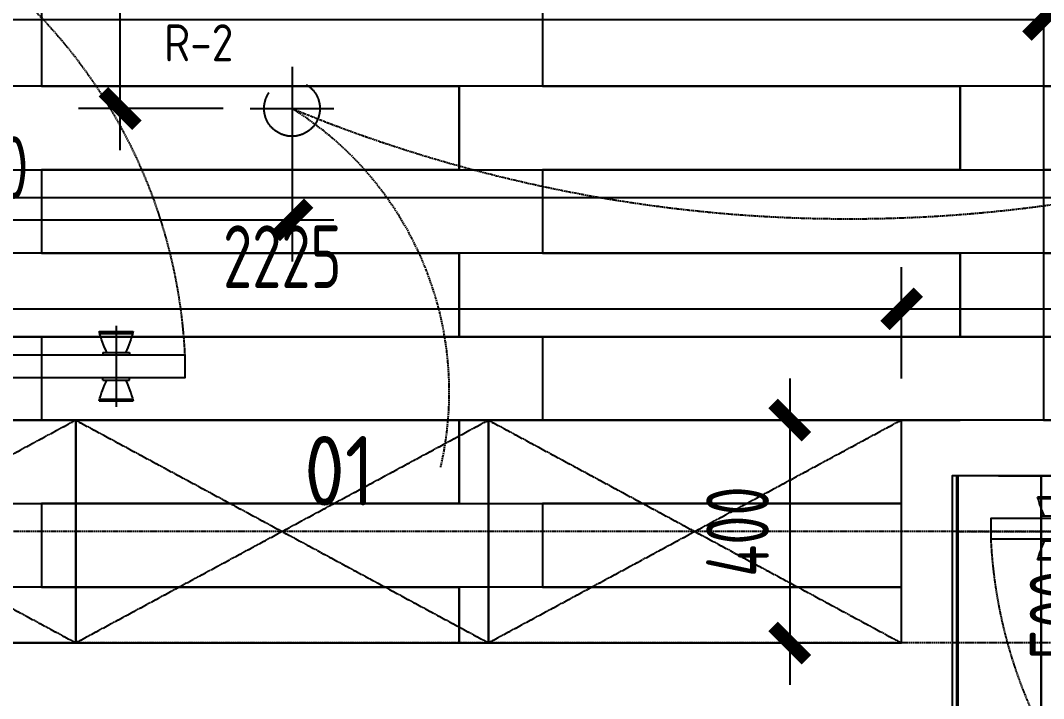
# Model space of a CAD drawing. Header units: millimetres. Extents: x 101598 to 258742, y -131098 to 15111.
# Drawn here: x 243857 to 245695, y -91430 to -90212 of the extents above; entities that cross this region are included whole.
import ezdxf
from ezdxf.enums import TextEntityAlignment as Align
from ezdxf.xclip import XClip

# ---------------------------------------------------------------- set-up
doc = ezdxf.new("R2010")
doc.units = ezdxf.units.MM
doc.header["$LTSCALE"] = 10
doc.header["$XCLIPFRAME"] = 2
for name, pattern in [('134H户型$0$DASH', [0.35, 0.25, -0.1]), ('DASH', [0.35, 0.25, -0.1]), ('HIDDEN2', [0.1875, 0.125, -0.0625])]:
    doc.linetypes.add(name, pattern=pattern)
doc.layers.get('DEFPOINTS').update_dxf_attribs({"color": 251})
for name, color, linetype in [('Z-C天-CEIL', 1, 'Continuous'), ('Z-C天-CEILITE', 2, 'DASH'), ('Z-C天-LITEDIM', 1, 'Continuous'), ('Z-E平-EQUIP-照明', 3, 'Continuous'), ('Z-F平-FLOOR2-HATCH', 8, 'Continuous'), ('Z-P平-DOOR1', 2, 'Continuous'), ('Z-P平-WALL1', 5, 'Continuous'), ('Z-P平-WALLDIM', 1, 'Continuous'), ('Z-梁图', 2, 'Continuous')]:
    doc.layers.add(name, color=color, linetype=linetype)
doc.layers.add('Z-P平-FURN1', color=3, linetype='HIDDEN2', lineweight=0)
doc.styles.add('MD(BLIP)', font='ARCHSTYL.SHX', dxfattribs={"bigfont": 'hza.shx'})
doc.styles.add('MD(DimT)', font='ARCHS.SHX', dxfattribs={"width": 0.8, "bigfont": 'hza.shx'})
doc.dimstyles.new('MD-DIM_75', dxfattribs={"dimscale": 75, "dimtxt": 1.5, "dimasz": 0.8, "dimexe": 1, "dimexo": 1, "dimgap": 0.5, "dimtad": 1, "dimdec": 0, "dimzin": 0, "dimdsep": 46, "dimtxsty": 'MD(DimT)', "dimblk": 'ARCHTICK', "dimcen": 0.09, "dimdle": 1, "dimclrd": 1, "dimclre": 1, "dimclrt": 2, "dimadec": 0, "dimazin": 0, "dimtfac": 1, "dimtdec": 0, "dimtix": 1, "dimtmove": 2, "dimatfit": 3, "dimldrblk": 'ARCHTICK', "dimfxl": 8, "dimfxlon": 1, "dimtolj": 1, "dimtzin": 0, "dimarcsym": 0})

# ---------------------------------------------------------------- blocks, each defined once
blk = doc.blocks.new('TYRTYRE')
at = {"layer": 'Z-梁图', "linetype": 'DASH'}
for p, q in [((267324.3274526263, -91488.94915917082), (259715.052529545, -91488.93080944841)), ((267377.9167726726, -91688.94928840177), (259768.6418495915, -91688.93093867945))]:
    blk.add_line(p, q, dxfattribs=at)
blk = doc.blocks.new('_ArchTick')
at = {"color": 0, "linetype": 'ByBlock', "const_width": 0.4}
blk.add_lwpolyline([(-0.5, -0.5), (0.5, 0.5)], dxfattribs=at)
blk = doc.blocks.new('*D192')
at = {"layer": 'DEFPOINTS', "color": 0, "transparency": 16777216}
for p in [(243215.2480060796, -90010.05301964292), (245695.4035868849, -90010.05301964292), (245695.4035868849, -90210.0530196459)]:
    blk.add_point(p, dxfattribs=at)
at = {"layer": 'Z-P平-WALLDIM', "color": 1, "lineweight": -2, "transparency": 16777216}
for p, q in [((243215.2480060796, -90085.05301964292), (243215.2480060796, -90285.0530196459)), ((245695.4035868849, -90085.05301964292), (245695.4035868849, -90285.0530196459)), ((243140.2480060796, -90210.0530196459), (245770.4035868849, -90210.0530196459))]:
    blk.add_line(p, q, dxfattribs=at)
at = {"layer": 'Z-P平-WALLDIM', "color": 1, "lineweight": -2, "transparency": 16777216, "xscale": 60, "yscale": 60, "zscale": 60, "rotation": 180}
blk.add_blockref('_ArchTick', (243215.2480060796, -90210.0530196459), dxfattribs=at)
at = {"layer": 'Z-P平-WALLDIM', "color": 1, "lineweight": -2, "transparency": 16777216, "xscale": 60, "yscale": 60, "zscale": 60}
blk.add_blockref('_ArchTick', (245695.4035868849, -90210.0530196459), dxfattribs=at)
at = {"layer": 'Z-P平-WALLDIM', "color": 2, "transparency": 16777216, "insert": (244455.3257964822, -90116.3030196459), "char_height": 112.5, "attachment_point": 5, "style": 'MD(DimT)'}
blk.add_mtext('\\A1;2480', dxfattribs=at)
blk = doc.blocks.new('*D193')
at = {"layer": 'DEFPOINTS', "color": 0, "transparency": 16777216}
for p in [(245440.4797384823, -90730.053650835), (243215.2479954054, -90930.05364588078), (245440.4797384823, -90930.05365083387)]:
    blk.add_point(p, dxfattribs=at)
at = {"layer": 'Z-P平-WALLDIM', "color": 1, "lineweight": -2, "transparency": 16777216}
for p, q in [((243215.2479954054, -90855.05364588078), (243215.2479954054, -90655.053650835)), ((245440.4797384823, -90855.05365083387), (245440.4797384823, -90655.053650835)), ((243140.2479954054, -90730.053650835), (245515.4797384823, -90730.053650835))]:
    blk.add_line(p, q, dxfattribs=at)
at = {"layer": 'Z-P平-WALLDIM', "color": 1, "lineweight": -2, "transparency": 16777216, "xscale": 60, "yscale": 60, "zscale": 60, "rotation": 180}
blk.add_blockref('_ArchTick', (243215.2479954054, -90730.053650835), dxfattribs=at)
at = {"layer": 'Z-P平-WALLDIM', "color": 1, "lineweight": -2, "transparency": 16777216, "xscale": 60, "yscale": 60, "zscale": 60}
blk.add_blockref('_ArchTick', (245440.4797384823, -90730.053650835), dxfattribs=at)
at = {"layer": 'Z-P平-WALLDIM', "color": 2, "transparency": 16777216, "insert": (244327.8638669438, -90636.303650835), "char_height": 112.5, "attachment_point": 5, "style": 'MD(DimT)'}
blk.add_mtext('\\A1;2225', dxfattribs=at)
blk = doc.blocks.new('*D194')
at = {"layer": 'DEFPOINTS', "color": 0, "transparency": 16777216}
for p in [(246570.479738957, -90730.053650835), (245440.4797384823, -90930.05365083387), (246570.479738957, -90930.05365083533)]:
    blk.add_point(p, dxfattribs=at)
at = {"layer": 'Z-P平-WALLDIM', "color": 1, "lineweight": -2, "transparency": 16777216}
for p, q in [((245440.4797384823, -90855.05365083387), (245440.4797384823, -90655.053650835)), ((246570.479738957, -90855.05365083533), (246570.479738957, -90655.053650835)), ((245365.4797384823, -90730.053650835), (246645.479738957, -90730.053650835))]:
    blk.add_line(p, q, dxfattribs=at)
at = {"layer": 'Z-P平-WALLDIM', "color": 1, "lineweight": -2, "transparency": 16777216, "xscale": 60, "yscale": 60, "zscale": 60, "rotation": 180}
blk.add_blockref('_ArchTick', (245440.4797384823, -90730.053650835), dxfattribs=at)
at = {"layer": 'Z-P平-WALLDIM', "color": 1, "lineweight": -2, "transparency": 16777216, "xscale": 60, "yscale": 60, "zscale": 60}
blk.add_blockref('_ArchTick', (246570.479738957, -90730.053650835), dxfattribs=at)
at = {"layer": 'Z-P平-WALLDIM', "color": 2, "transparency": 16777216, "insert": (246005.4797387196, -90636.303650835), "char_height": 112.5, "attachment_point": 5, "style": 'MD(DimT)'}
blk.add_mtext('\\A1;1130', dxfattribs=at)
blk = doc.blocks.new('*D197')
at = {"layer": 'DEFPOINTS', "color": 0, "transparency": 16777216}
for p in [(250105.4655779711, -90530.053650835), (250105.4655779711, -90705.05365083533), (243215.2480002322, -90730.053650835)]:
    blk.add_point(p, dxfattribs=at)
at = {"layer": 'Z-P平-WALLDIM', "color": 1, "lineweight": -2, "transparency": 16777216}
for p, q in [((243215.2480002322, -90655.053650835), (243215.2480002322, -90455.053650835)), ((250105.4655779711, -90630.05365083533), (250105.4655779711, -90455.053650835)), ((243140.2480002322, -90530.053650835), (250180.4655779711, -90530.053650835))]:
    blk.add_line(p, q, dxfattribs=at)
at = {"layer": 'Z-P平-WALLDIM', "color": 1, "lineweight": -2, "transparency": 16777216, "xscale": 60, "yscale": 60, "zscale": 60, "rotation": 180}
blk.add_blockref('_ArchTick', (243215.2480002322, -90530.053650835), dxfattribs=at)
at = {"layer": 'Z-P平-WALLDIM', "color": 1, "lineweight": -2, "transparency": 16777216, "xscale": 60, "yscale": 60, "zscale": 60}
blk.add_blockref('_ArchTick', (250105.4655779711, -90530.053650835), dxfattribs=at)
at = {"layer": 'Z-P平-WALLDIM', "color": 2, "transparency": 16777216, "insert": (246660.3567891016, -90436.303650835), "char_height": 112.5, "attachment_point": 5, "style": 'MD(DimT)'}
blk.add_mtext('\\A1;6890', dxfattribs=at)
blk = doc.blocks.new('*D198')
at = {"layer": 'DEFPOINTS', "color": 0, "transparency": 16777216}
for p in [(245440.4797384824, -90930.0536508339), (245239.50949049, -91330.49993257938), (245439.5094905873, -91330.49993257938)]:
    blk.add_point(p, dxfattribs=at)
at = {"layer": 'Z-P平-WALLDIM', "color": 1, "lineweight": -2, "transparency": 16777216}
for p, q in [((245239.50949049, -90855.0536508339), (245239.50949049, -91405.49993257938)), ((245365.4797384824, -90930.0536508339), (245164.50949049, -90930.0536508339)), ((245364.5094905873, -91330.49993257938), (245164.50949049, -91330.49993257938))]:
    blk.add_line(p, q, dxfattribs=at)
at = {"layer": 'Z-P平-WALLDIM', "color": 1, "lineweight": -2, "transparency": 16777216, "xscale": 60, "yscale": 60, "zscale": 60}
for p, rotation in [((245239.50949049, -90930.0536508339), 90), ((245239.50949049, -91330.49993257938), 270)]:
    blk.add_blockref('_ArchTick', p, dxfattribs=dict(at, rotation=rotation))
at = {"layer": 'Z-P平-WALLDIM', "color": 2, "transparency": 16777216, "insert": (245145.7594904899, -91130.2767917067), "char_height": 112.5, "attachment_point": 5, "rotation": 90, "style": 'MD(DimT)'}
blk.add_mtext('\\A1;400', dxfattribs=at)
blk = doc.blocks.new('*D209')
at = {"layer": 'DEFPOINTS', "color": 0, "transparency": 16777216}
for p in [(245539.4797444049, -91030.05365083403), (245539.4797445994, -91530.05367256957), (245820.5508362066, -91530.05367256957)]:
    blk.add_point(p, dxfattribs=at)
at = {"layer": 'Z-P平-WALLDIM', "color": 1, "lineweight": -2, "transparency": 16777216}
for p, q in [((245820.5508362066, -90955.05365083403), (245820.5508362066, -91605.05367256957)), ((245614.4797444049, -91030.05365083403), (245895.5508362066, -91030.05365083403)), ((245614.4797445994, -91530.05367256957), (245895.5508362066, -91530.05367256957))]:
    blk.add_line(p, q, dxfattribs=at)
at = {"layer": 'Z-P平-WALLDIM', "color": 1, "lineweight": -2, "transparency": 16777216, "xscale": 60, "yscale": 60, "zscale": 60}
for p, rotation in [((245820.5508362066, -91030.05365083403), 90), ((245820.5508362066, -91530.05367256957), 270)]:
    blk.add_blockref('_ArchTick', p, dxfattribs=dict(at, rotation=rotation))
at = {"layer": 'Z-P平-WALLDIM', "color": 2, "transparency": 16777216, "insert": (245726.8008362066, -91280.05366170187), "char_height": 112.5, "attachment_point": 5, "rotation": 90, "style": 'MD(DimT)'}
blk.add_mtext('\\A1;500', dxfattribs=at)
blk = doc.blocks.new('*D246')
at = {"layer": 'DEFPOINTS', "color": 0, "transparency": 16777216}
for p in [(243215.2480060768, -90370.05333524008), (244345.2520328088, -90370.05333524007), (244345.2520328088, -90570.05333524008)]:
    blk.add_point(p, dxfattribs=at)
at = {"layer": 'Z-C天-LITEDIM', "color": 1, "lineweight": -2, "transparency": 16777216}
for p, q in [((243215.2480060768, -90445.05333524008), (243215.2480060768, -90645.05333524008)), ((244345.2520328088, -90445.05333524007), (244345.2520328088, -90645.05333524008)), ((243140.2480060768, -90570.05333524008), (244420.2520328088, -90570.05333524008))]:
    blk.add_line(p, q, dxfattribs=at)
at = {"layer": 'Z-C天-LITEDIM', "color": 1, "lineweight": -2, "transparency": 16777216, "xscale": 60, "yscale": 60, "zscale": 60, "rotation": 180}
blk.add_blockref('_ArchTick', (243215.2480060768, -90570.05333524008), dxfattribs=at)
at = {"layer": 'Z-C天-LITEDIM', "color": 1, "lineweight": -2, "transparency": 16777216, "xscale": 60, "yscale": 60, "zscale": 60}
blk.add_blockref('_ArchTick', (244345.2520328088, -90570.05333524008), dxfattribs=at)
at = {"layer": 'Z-C天-LITEDIM', "color": 2, "transparency": 16777216, "insert": (243780.2500194428, -90476.30333524008), "char_height": 112.5, "attachment_point": 5, "style": 'MD(DimT)'}
blk.add_mtext('\\A1;1130', dxfattribs=at)
blk = doc.blocks.new('A$C5145194D')
at = {"linetype": 'Continuous'}
for p, q in [((9.999931549027679, 754.934753103822), (9.999931549027679, 813.9511465464602)), ((13.25128254223091, 754.934753103822), (13.25128254223091, 813.9511465464602)), ((46.06550531950779, 761.4921301529976), (46.06550531952234, 807.3937694972847)), ((46.06550531952234, 807.3937694972847), (49.99993154901313, 807.3937694972847)), ((93.93435777853301, 807.3937694972847), (89.99993154901313, 807.3937694972847)), ((93.93435777853301, 761.4921301529976), (93.93435777853301, 807.3937694972847)), ((126.7485805558244, 754.934753103822), (126.7485805558244, 813.9511465464602)), ((129.9999315490277, 754.934753103822), (129.9999315490277, 813.9511465464602)), ((139.9999315489695, 784.4429498251411), (-6.845103052910417e-05, 784.4429498251411)), ((46.06550531950779, 761.4921301529976), (49.99993154901313, 761.4921301529976)), ((93.93435777853301, 761.4921301529976), (89.99993154901313, 761.4921301529976))]:
    blk.add_line(p, q, dxfattribs=at)
blk.add_lwpolyline([(49.99993154901313, 1.20124313980341e-05), (89.99993154901313, 1.20124313980341e-05), (89.99993154901313, 902.9728632943588), (49.99993154901313, 902.9728632943588)], close=True)
at = {"color": 8, "linetype": 'HIDDEN2'}
blk.add_arc((44.41131450691319, -14.80208172231505), 918.92192233055, 1.014569886305627, 87.15633292295186, dxfattribs=at)
at = {"linetype": 'Continuous'}
for centre, radius, start, end in [((-56.77440733934054, 576.5114729458), 246.6503819850128, 65.35806896309009, 74.29260757733591), ((196.774270437425, 576.5114729459165), 246.6503819850255, 105.7073924226641, 114.6419310369099), ((-56.7744073382928, 992.3744267042493), 246.6503819844292, 285.7073924219994, 294.6419310325859), ((196.7742704363336, 992.3744267040747), 246.6503819842825, 245.3580689674141, 254.2926075780006)]:
    blk.add_arc(centre, radius, start, end, dxfattribs=at)
blk = doc.blocks.new('A$C076F60D2')
at = {"color": 8}
blk.add_line((600, -150), (599.9999999999418, 1.455191522836685e-11), dxfattribs=at)
for points in [[(0, -900), (150, -900), (150, 0), (0, 0)], [(300, -900), (450, -900), (450, 0), (300, 0)]]:
    blk.add_lwpolyline(points, close=True, dxfattribs=at)
for points in [[(300, -900), (300, -150), (150, -150), (150, -900)], [(600, -900), (600, -150), (450, -150), (450, -900)]]:
    blk.add_lwpolyline(points, dxfattribs=at)
blk = doc.blocks.new('A$C57FE0F12')
at = {"color": 8}
for p, q in [((8230.414275496267, 2300.001734640056), (8080.414275496252, 2300.001734639998)), ((5530.4142754965, -99.99826535992895), (5380.414275496485, -99.99826535998716)), ((6430.4142754965, -99.99826535992895), (6280.414275496485, -99.99826535998716)), ((7330.4142754965, -99.99826535975433), (7180.414275496485, -99.99826535981254))]:
    blk.add_line(p, q, dxfattribs=at)
for points in [[(8980.4142754965, 2300.001734639998), (8980.4142754965, 2450.001734639998), (8080.4142754965, 2450.001734639998), (8080.4142754965, 2300.001734639998)], [(8980.414275496267, 2000.001734640057), (8980.414275496267, 2150.001734640057), (8080.414275496267, 2150.001734640056), (8080.414275496267, 2000.001734640056)], [(8980.414275496267, 1700.001734640057), (8980.414275496267, 1850.001734640057), (8080.414275496267, 1850.001734640056), (8080.414275496267, 1700.001734640056)], [(8980.4142754965, 1400.001734640129), (8980.4142754965, 1550.00173464013), (8080.4142754965, 1550.001734640129), (8080.4142754965, 1400.001734640129)], [(8980.4142754965, 1100.001734640129), (8980.4142754965, 1250.001734640129), (8080.4142754965, 1250.001734640129), (8080.4142754965, 1100.001734640129)], [(8980.4142754965, 800.0017346401876), (8980.4142754965, 950.0017346401877), (8080.4142754965, 950.0017346401875), (8080.4142754965, 800.0017346401874)], [(8980.4142754965, 500.0017346401876), (8980.4142754965, 650.0017346401876), (8080.4142754965, 650.0017346401874), (8080.4142754965, 500.0017346401874)], [(6280.4142754965, 200.0017346400712), (6280.4142754965, 350.0017346400713), (5380.4142754965, 350.001734640071), (5380.4142754965, 200.001734640071)], [(7180.4142754965, 200.0017346400712), (7180.4142754965, 350.0017346400713), (6280.4142754965, 350.001734640071), (6280.4142754965, 200.001734640071)], [(8080.4142754965, 200.0017346401876), (8080.4142754965, 350.0017346401877), (7180.4142754965, 350.0017346401875), (7180.4142754965, 200.0017346401874)], [(6280.4142754965, -99.99826535992887), (6280.4142754965, 50.00173464007116), (5380.4142754965, 50.00173464007096), (5380.4142754965, -99.99826535992906)], [(7180.4142754965, -99.99826535992887), (7180.4142754965, 50.00173464007116), (6280.4142754965, 50.00173464007096), (6280.4142754965, -99.99826535992906)], [(8080.4142754965, -99.99826535981245), (8080.4142754965, 50.00173464018758), (7180.4142754965, 50.00173464018738), (7180.4142754965, -99.99826535981265)], [(6280.4142754965, -399.9982653599288), (6280.4142754965, -249.9982653599287), (5380.4142754965, -249.998265359929), (5380.4142754965, -399.998265359929)], [(7180.4142754965, -399.9982653599288), (7180.4142754965, -249.9982653599287), (6280.4142754965, -249.998265359929), (6280.4142754965, -399.998265359929)], [(8080.4142754965, -399.9982653597542), (8080.4142754965, -249.9982653597541), (7180.4142754965, -249.9982653597543), (7180.4142754965, -399.9982653597544)], [(6280.4142754965, -699.9982653599288), (6280.4142754965, -549.9982653599288), (5380.4142754965, -549.9982653599291), (5380.4142754965, -699.9982653599291)], [(7180.4142754965, -699.9982653599288), (7180.4142754965, -549.9982653599288), (6280.4142754965, -549.9982653599291), (6280.4142754965, -699.9982653599291)]]:
    blk.add_lwpolyline(points, close=True, dxfattribs=at)
for points in [[(8980.414275496267, 2300.001734640057), (8230.414275496267, 2300.001734640056), (8230.414275496267, 2150.001734640056), (8980.414275496267, 2150.001734640057)], [(8980.414275496267, 2000.001734640057), (8230.414275496267, 2000.001734640056), (8230.414275496267, 1850.001734640056), (8980.414275496267, 1850.001734640057)], [(8980.4142754965, 1700.00173464013), (8230.4142754965, 1700.001734640129), (8230.4142754965, 1550.001734640129), (8980.4142754965, 1550.00173464013)], [(8980.4142754965, 1400.001734640129), (8230.4142754965, 1400.001734640129), (8230.4142754965, 1250.001734640129), (8980.4142754965, 1250.001734640129)], [(8980.4142754965, 1100.001734640188), (8230.4142754965, 1100.001734640187), (8230.4142754965, 950.0017346401876), (8980.4142754965, 950.0017346401877)], [(8980.4142754965, 800.0017346401876), (8230.4142754965, 800.0017346401875), (8230.4142754965, 650.0017346401874), (8980.4142754965, 650.0017346401876)], [(6280.4142754965, 500.0017346400713), (5530.4142754965, 500.001734640071), (5530.4142754965, 350.0017346400711), (6280.4142754965, 350.0017346400713)], [(7180.4142754965, 500.0017346400713), (6430.4142754965, 500.001734640071), (6430.4142754965, 350.0017346400711), (7180.4142754965, 350.0017346400713)], [(6280.4142754965, 200.0017346400712), (5530.4142754965, 200.001734640071), (5530.4142754965, 50.00173464007099), (6280.4142754965, 50.00173464007116)], [(7180.4142754965, 200.0017346400712), (6430.4142754965, 200.001734640071), (6430.4142754965, 50.00173464007099), (7180.4142754965, 50.00173464007116)], [(6280.4142754965, -99.99826535992872), (5530.4142754965, -99.99826535992895), (5530.4142754965, -249.9982653599289), (6280.4142754965, -249.9982653599287)], [(7180.4142754965, -99.99826535992872), (6430.4142754965, -99.99826535992895), (6430.4142754965, -249.9982653599289), (7180.4142754965, -249.9982653599287)], [(6280.4142754965, -399.9982653599288), (5530.4142754965, -399.998265359929), (5530.4142754965, -549.9982653599291), (6280.4142754965, -549.9982653599288)], [(7180.4142754965, -399.9982653599288), (6430.4142754965, -399.998265359929), (6430.4142754965, -549.9982653599291), (7180.4142754965, -549.9982653599288)]]:
    blk.add_lwpolyline(points, dxfattribs=at)
at = {"rotation": 90}
for p in [(8080.4142754965, 2300.001734639998), (8080.414275496267, 1700.001734640056), (8080.4142754965, 1100.001734640129), (8080.4142754965, 500.0017346401874), (5380.4142754965, -99.99826535992906), (6280.4142754965, -99.99826535992906), (7180.4142754965, -99.99826535981265), (5380.4142754965, -699.9982653599291), (6280.4142754965, -699.9982653599291), (7180.4142754965, -699.9982653597544)]:
    blk.add_blockref('A$C076F60D2', p, dxfattribs=at)
blk = doc.blocks.new('*U54')
for p, q in [((-3147.463581408924, 629.9017524551016), (-3147.463581408924, 627.9017524551016)), ((-3148.463581408924, 628.9017524551016), (-3146.463581408924, 628.9017524551016))]:
    blk.add_line(p, q)
blk.add_circle((-3147.463581408924, 628.9017524551016), 0.6666666666666669)
blk = doc.blocks.new('*D414')
at = {"layer": 'DEFPOINTS', "color": 0, "transparency": 16777216}
for p in [(244036.5245130233, -89810.05301964398), (244296.5376287134, -89810.05301964398), (244296.5376287126, -90370.05333524008)]:
    blk.add_point(p, dxfattribs=at)
at = {"layer": 'Z-C天-LITEDIM', "color": 1, "lineweight": -2, "transparency": 16777216}
for p, q in [((244036.5245130233, -90445.05333524008), (244036.5245130233, -89735.05301964398)), ((244221.5376287134, -89810.05301964398), (243961.5245130233, -89810.05301964398)), ((244221.5376287126, -90370.05333524008), (243961.5245130233, -90370.05333524008))]:
    blk.add_line(p, q, dxfattribs=at)
at = {"layer": 'Z-C天-LITEDIM', "color": 1, "lineweight": -2, "transparency": 16777216, "xscale": 60, "yscale": 60, "zscale": 60}
for p, rotation in [((244036.5245130233, -89810.05301964398), 90), ((244036.5245130233, -90370.05333524008), 270)]:
    blk.add_blockref('_ArchTick', p, dxfattribs=dict(at, rotation=rotation))
at = {"layer": 'Z-C天-LITEDIM', "color": 2, "transparency": 16777216, "insert": (243942.7745130232, -90090.0531774421), "char_height": 112.5, "attachment_point": 5, "rotation": 90, "style": 'MD(DimT)'}
blk.add_mtext('\\A1;560', dxfattribs=at)

msp = doc.modelspace()

# ---------------------------------------------------------------- linework, layer by layer
at = {"layer": 'Z-C天-CEIL'}
msp.add_line((245695.4035810397, -89810.0530196462), (245695.4035810383, -90930.0536508342), dxfattribs=at)
at = {"layer": 'Z-C天-CEIL', "color": 8, "linetype": 'DASH'}
for p, q in [((243215.2480056135, -91330.15424206236), (243956.6585810236, -90930.0536537019)), ((243215.2480056135, -90930.0536517902), (243956.6585810236, -91330.15424015064)), ((243956.6585843531, -91330.15424206236), (244698.0691597631, -90930.0536537019)), ((243956.6585843531, -90930.0536517902), (244698.0691597631, -91330.15424015064)), ((244698.0691631889, -91330.15424206236), (245439.479738599, -90930.0536537019)), ((244698.0691631889, -90930.0536517902), (245439.479738599, -91330.15424015064))]:
    msp.add_line(p, q, dxfattribs=at)
at = {"layer": 'Z-C天-CEIL', "linetype": 'DASH'}
for p, q in [((245539.4797385893, -91130.10314840013), (246449.4818197097, -91130.10534286487)), ((246449.4818197097, -91330.11416031266), (245539.4797386475, -91330.11416057737))]:
    msp.add_line(p, q, dxfattribs=at)
at = {"layer": 'Z-C天-CEIL'}
for points in [[(243215.2480029471, -90930.0536537019), (245439.479738599, -90930.0536537019), (245439.479738599, -91330.49992368963), (243215.2480029471, -91330.49992368963)], [(243956.6585809069, -90930.05365302441), (243956.8389279165, -90930.05365302441), (243956.8389279165, -91330.05691942867), (243956.6585809069, -91330.05691942867)], [(244698.0691596464, -90930.05365179018), (244698.0691631889, -90930.05365179018), (244698.0691631889, -91330.15424206236), (244698.0691596464, -91330.15424206236)]]:
    msp.add_lwpolyline(points, close=True, dxfattribs=at)
at = {"layer": 'Z-E平-EQUIP-照明', "color": 8, "linetype": '134H户型$0$DASH'}
for centre, radius, start, end in [((245345.2520328088, -87945.77641723571), 2622.426085739825, 247.5841399042449, 292.4158600957557), ((244027.4524873013, -90879.34389994154), 600.3111113570206, 346.9840722155253, 58.03565594813751)]:
    msp.add_arc(centre, radius, start, end, dxfattribs=at)
at = {"layer": 'Z-P平-FURN1', "color": 8, "linetype": 'HIDDEN2'}
for p, q in [((243956.6585814227, -90930.05365274605), (243215.2480002312, -91330.05365082911)), ((243956.6585814227, -91330.15424301822), (243215.248141463, -90930.0536537019))]:
    msp.add_line(p, q, dxfattribs=at)
at = {"layer": 'Z-P平-FURN1', "linetype": 'ByBlock'}
for p, q in [((243956.6585814227, -91330.15424301822), (243956.6585809069, -90930.05365274604)), ((244698.0691601622, -91330.15424206236), (244698.0691596464, -90930.05365179018))]:
    msp.add_line(p, q, dxfattribs=at)
msp.add_lwpolyline([(245439.4797384817, -90930.0536508343), (243215.248141463, -90930.0536537019), (243215.248141463, -91330.15424397409), (245439.4797384817, -91330.15424110649)], close=True, dxfattribs=at)
at = {"layer": 'Z-P平-FURN1', "color": 8, "linetype": 'HIDDEN2'}
for points in [[(243956.6585814227, -91330.15424301822), (244698.0691596464, -90930.05365179018), (245439.4797384817, -91330.15424110649)], [(243956.6585809069, -90930.05365302441), (243956.6585814227, -90930.05365274605), (244698.0691596464, -91330.15424397409), (245439.4797384817, -90930.05365465778)]]:
    msp.add_lwpolyline(points, dxfattribs=at)
at = {"layer": 'Z-P平-WALL1'}
for points in [[(246569.4797389562, -91080.0536508672), (246569.479738957, -90930.05365083533), (245439.4797384823, -90930.05365083387), (245439.479738599, -91330.49992368963), (243945.8996213988, -91330.05365082891), (243945.8996213988, -91330.05365082891), (243215.2480002312, -91330.05365082911), (243215.2480032866, -90880.05362816487), (243015.2480032866, -90880.05362816436), (243015.2480002306, -91530.05365082916), (243845.8996213986, -91530.05365082894), (243845.899621391, -94830.05365082895)], [(244045.8996213927, -94130.05226210285), (244045.8996213986, -91530.05365082886), (245439.4797387545, -91530.05365083068), (245439.4797387545, -91530.0536508319), (245539.4797387545, -91530.05365075398), (245539.4797386766, -91430.05365079174), (245539.4797385602, -91030.053650834)], [(246569.4797389562, -91080.0536508672), (246449.4797389562, -91080.05365086705), (246449.4797389569, -91030.05365083518), (245539.4797385602, -91030.053650834)]]:
    msp.add_lwpolyline(points, dxfattribs=at)

# ---------------------------------------------------------------- block references
at = {"layer": 'Z-C天-CEILITE'}
ref = msp.add_blockref('*U54', (480405.0206384781, -137537.6847693727), dxfattribs=dict(at, xscale=75, yscale=75, zscale=75))
ref.add_attrib('R-1', 'R-2', dxfattribs={"layer": '0', "height": 66.66, "style": 'MD(BLIP)'}).set_placement((244115.4671025057, -90218.64160281076), align=Align.TOP_LEFT)
at = {"layer": 'Z-F平-FLOOR2-HATCH'}
ref = msp.add_blockref('A$C57FE0F12', (238364.9893055434, -90680.05538546924), dxfattribs=at)
XClip(ref).set_block_clipping_path([(4850.2586946878, -649.9982653598709), (4850.258694691001, 870.0023658263381), (7330.414275496296, 870.002365821405), (7330.414275499497, 2450.001734640173), (11967.978884556302, 2450.0017128247564), (12436.889649231802, 700.0017346325621), (11740.476272428816, 700.0017346335662), (11740.476272427419, -250.00120829882508), (9604.492515163292, -250.0011941480625), (9604.492515163292, -1349.9982653823681), (9124.491669325012, -1349.9982653823681), (9124.491669324809, -1339.9982653814368), (8324.491669216717, -1339.9982653814368), (8324.491669216717, -1349.9982653811167), (8204.490433411702, -1349.9982653809711), (8204.490433413099, -249.99826536608452), (7074.49043293891, -249.99826536462933), (7074.370781983598, -650.4445024693559), (4850.2586946878, -650.4445024645829)])
ref = msp.add_blockref('A$C57FE0F12', (243391.3559619598, -82799.63937533868), dxfattribs=dict(at, rotation=270))
XClip(ref).set_block_clipping_path([(8230.4142754965, 3050.001734638907), (8230.41427549532, 2140.0017344372172), (8730.4142754153, 2140.0017344365187), (8730.414275490184, 646.4216170806321), (11330.41288676417, 646.421617074724), (11330.41295420294, 1046.4114262205258), (11730.421981279898, 1046.4113587785105), (11730.422319090736, 3050.01943585102)])
at = {"layer": 'Z-P平-DOOR1', "color": 155}
for p, xscale, yscale, zscale, rotation in [((243215.2481233634, -90905.87247728233), -1.037946881512903, 1.037946881512903, 1.037946881512903, 270), ((246449.4789722039, -91059.16092044704), -0.9394243447500201, 0.9394243447500201, 0.9394243447500201, 90)]:
    msp.add_blockref('A$C5145194D', p, dxfattribs=dict(at, xscale=xscale, yscale=yscale, zscale=zscale, rotation=rotation))
at = {"layer": 'Z-梁图', "linetype": 'DASH'}
msp.add_blockref('TYRTYRE', (-16473.10292465647, 358.8332015288906), dxfattribs=at)

# ---------------------------------------------------------------- texts
at = {"layer": 'Z-E平-EQUIP-照明', "insert": (244367.2064901377, -91021.02920359634), "char_height": 125, "attachment_point": 4, "style": 'MD(BLIP)'}
msp.add_mtext('01', dxfattribs=at)

# ---------------------------------------------------------------- dimensions: what is measured, and where the dimension line sits
at = {"layer": 'Z-C天-LITEDIM'}
dim = msp.add_linear_dim(base=(244036.5245130233, -89810.05301964398), p1=(244296.5376287125, -90370.05333524005), p2=(244296.5376287132, -89810.05301964395), angle=90, dimstyle='MD-DIM_75', dxfattribs=at)
dim.commit()
dim.dimension.update_dxf_attribs({"geometry": '*D414', "text_midpoint": (243942.7745130232, -90090.0531774421)})
dim = msp.add_linear_dim(base=(244345.2520328088, -90570.05333524008), p1=(243215.2480060768, -90370.05333524008), p2=(244345.2520328088, -90370.05333524007), dimstyle='MD-DIM_75', dxfattribs=at)
dim.commit()
dim.dimension.update_dxf_attribs({"geometry": '*D246', "text_midpoint": (243780.2500194428, -90476.30333524008)})
at = {"layer": 'Z-P平-WALLDIM'}
for base, p1, p2, picture, middle in [((245695.4035868849, -90210.0530196459), (243215.2480060796, -90010.05301964292), (245695.4035868849, -90010.05301964292), '*D192', (244455.3257964822, -90116.3030196459)), ((250105.4655779711, -90530.053650835), (243215.2480002322, -90730.053650835), (250105.4655779711, -90705.05365083533), '*D197', (246660.3567891016, -90436.303650835)), ((245440.4797384823, -90730.053650835), (243215.2479954054, -90930.05364588078), (245440.4797384823, -90930.05365083387), '*D193', (244327.8638669438, -90636.303650835)), ((246570.479738957, -90730.053650835), (245440.4797384823, -90930.05365083387), (246570.479738957, -90930.05365083533), '*D194', (246005.4797387196, -90636.303650835))]:
    dim = msp.add_linear_dim(base=base, p1=p1, p2=p2, dimstyle='MD-DIM_75', dxfattribs=at)
    dim.commit()
    dim.dimension.update_dxf_attribs({"geometry": picture, "text_midpoint": middle})
for base, p1, p2, picture, middle in [((245239.50949049, -91330.49993257938), (245440.4797384823, -90930.05365083387), (245439.5094905872, -91330.49993257935), '*D198', (245145.7594904899, -91130.2767917067)), ((245820.5508362066, -91530.05367256957), (245539.4797444048, -91030.053650834), (245539.4797445993, -91530.05367256954), '*D209', (245726.8008362066, -91280.05366170187))]:
    dim = msp.add_linear_dim(base=base, p1=p1, p2=p2, angle=90, dimstyle='MD-DIM_75', dxfattribs=at)
    dim.commit()
    dim.dimension.update_dxf_attribs({"geometry": picture, "text_midpoint": middle})

doc.saveas('drawing.dxf')
